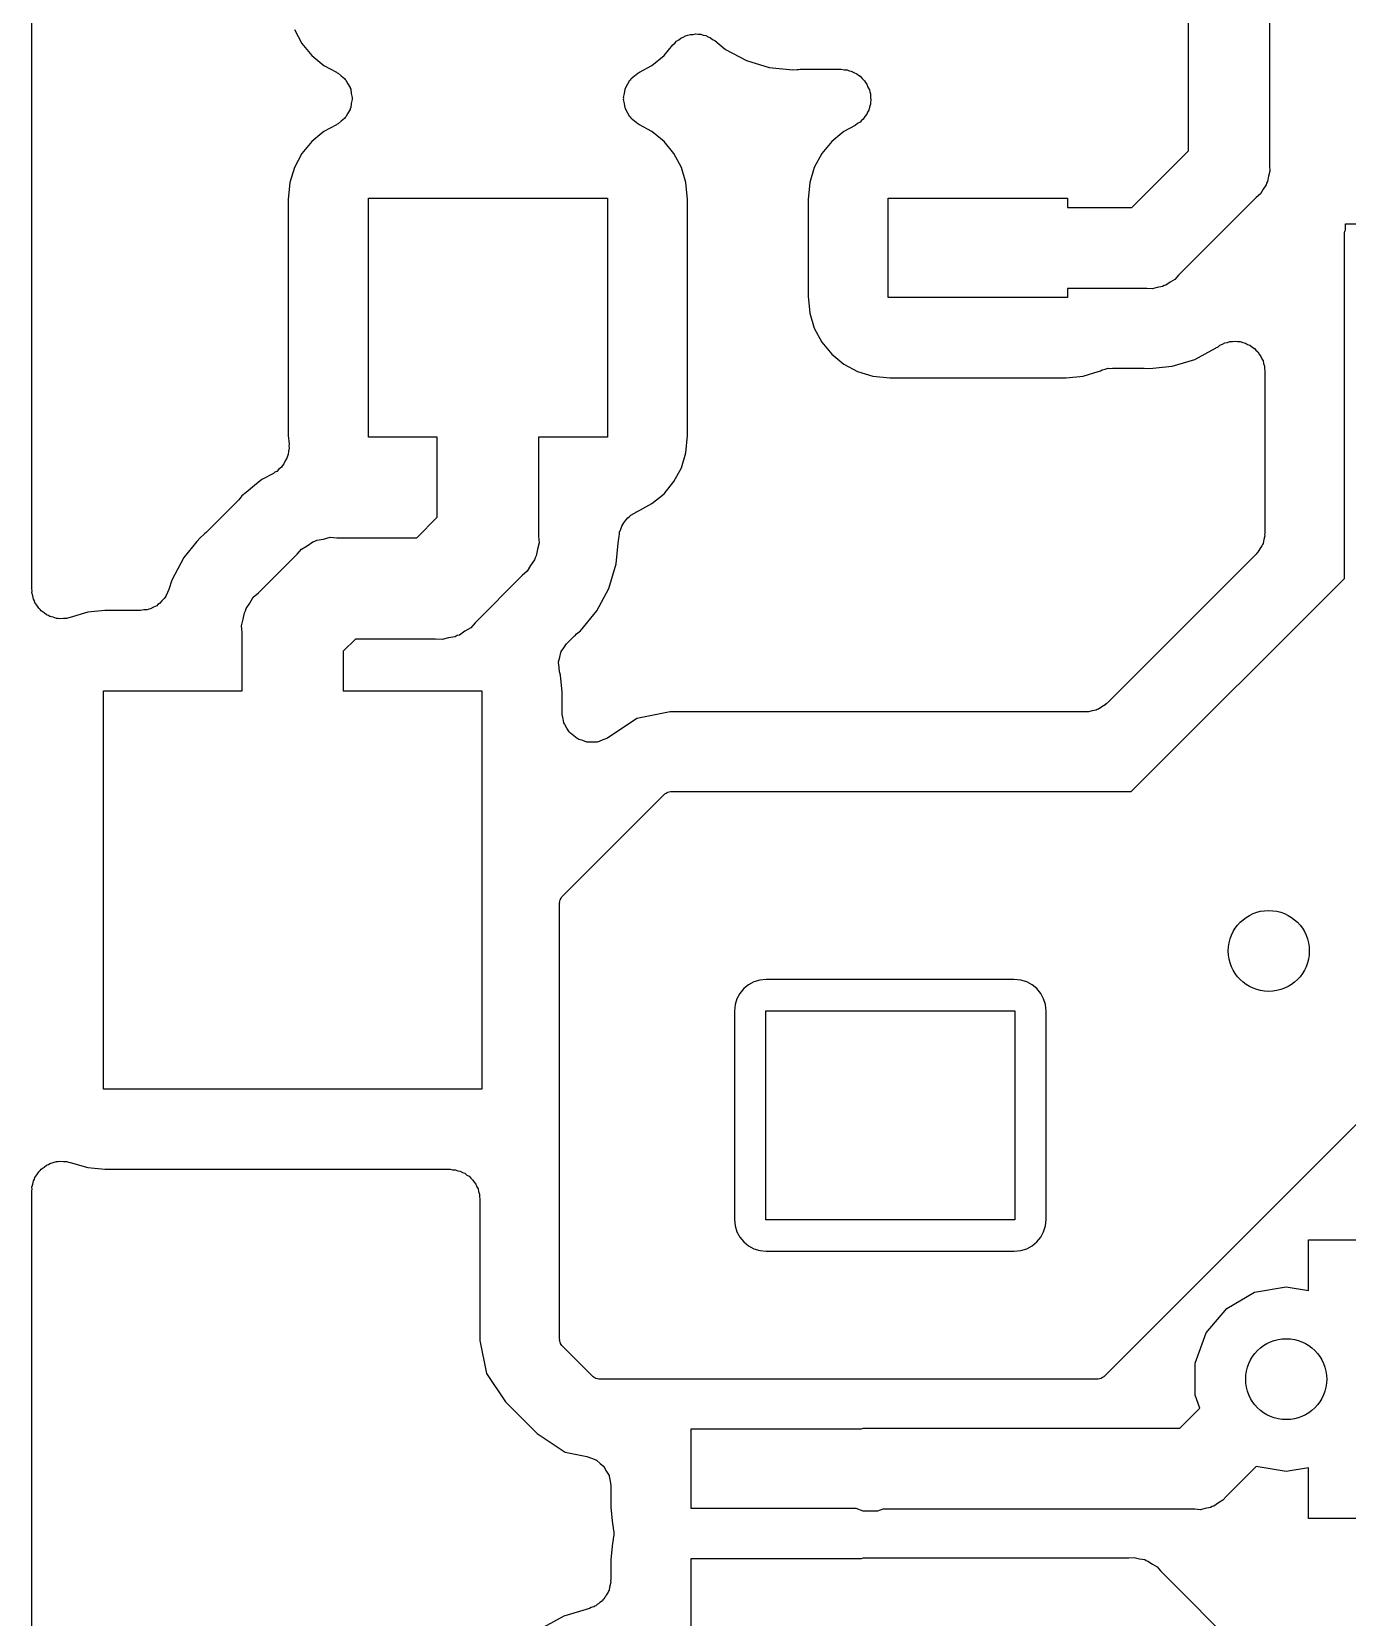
# Model space of a CAD drawing. Extents: x 91 to 190.2, y -113.9 to -59.9.
# Drawn here: x 91.39 to 97.99, y -74.95 to -66.98 of the extents above; entities that cross this region are included whole.
import ezdxf

# ---------------------------------------------------------------- set-up
doc = ezdxf.new("R2010")
doc.units = 0
doc.header["$MEASUREMENT"] = 0
doc.layers.add('BLACK', color=7, linetype='CONTINUOUS')

msp = doc.modelspace()

# ---------------------------------------------------------------- linework, layer by layer
at = {"layer": 'BLACK', "linetype": 'CONTINUOUS'}
for p, q in [((91.39, -69.7827), (91.39, -60.87)), ((97.1968, -67.5822), (97.1968, -66.3233)), ((97.6032, -66.3232), (97.6032, -67.6575)), ((92.7087, -66.9738), (92.7458, -67.0433)), ((94.6265, -67.0318), (94.6378, -67.0252)), ((94.6378, -67.0252), (94.6478, -67.0166)), ((94.6478, -67.0166), (94.6601, -67.012)), ((94.6601, -67.012), (94.6714, -67.0053)), ((94.6714, -67.0053), (94.6843, -67.0029)), ((94.6843, -67.0029), (94.6966, -66.9983)), ((94.6966, -66.9983), (94.7097, -66.9981)), ((94.7097, -66.9981), (94.7226, -66.9957)), ((94.7226, -66.9957), (94.7355, -66.9978)), ((94.7355, -66.9978), (94.7486, -66.9977)), ((94.7486, -66.9977), (94.761, -67.0021)), ((94.761, -67.0021), (94.774, -67.0042)), ((94.774, -67.0042), (94.7854, -67.0106)), ((94.7854, -67.0106), (94.7978, -67.015)), ((94.7978, -67.015), (94.8079, -67.0233)), ((94.8079, -67.0233), (94.8194, -67.0297)), ((92.7458, -67.0433), (92.7958, -67.1042)), ((92.7958, -67.1042), (92.8567, -67.1542)), ((94.5033, -67.1542), (94.5642, -67.1042)), ((94.5642, -67.1042), (94.6083, -67.0505)), ((94.6083, -67.0505), (94.6182, -67.042)), ((94.6182, -67.042), (94.6265, -67.0318)), ((94.8194, -67.0297), (94.8733, -67.074)), ((94.8733, -67.074), (94.978, -67.13)), ((92.8567, -67.1542), (92.9194, -67.1877)), ((92.9194, -67.1877), (92.9233, -67.1908)), ((94.4367, -67.1908), (94.4406, -67.1877)), ((94.4406, -67.1877), (94.5033, -67.1542)), ((94.978, -67.13), (95.0917, -67.1645)), ((95.0917, -67.1645), (95.21, -67.1761)), ((95.21, -67.1761), (95.2323, -67.1739)), ((95.2323, -67.1739), (95.2397, -67.1745)), ((95.2397, -67.1745), (95.247, -67.1732)), ((95.247, -67.1732), (95.4527, -67.1732)), ((95.4527, -67.1732), (95.468, -67.1759)), ((95.468, -67.1759), (95.4836, -67.1764)), ((95.4836, -67.1764), (95.4935, -67.1804)), ((95.4935, -67.1804), (95.504, -67.1822)), ((95.504, -67.1822), (95.5175, -67.19)), ((92.9233, -67.1908), (92.9279, -67.1926)), ((92.9279, -67.1926), (92.9437, -67.2068)), ((92.9437, -67.2068), (92.9604, -67.2199)), ((92.9604, -67.2199), (92.963, -67.2241)), ((92.963, -67.2241), (92.9667, -67.2274)), ((92.9667, -67.2274), (92.9767, -67.2461)), ((92.9767, -67.2461), (92.9879, -67.2641)), ((92.9879, -67.2641), (92.9889, -67.269)), ((94.3711, -67.269), (94.3721, -67.2641)), ((94.3721, -67.2641), (94.3833, -67.2461)), ((94.3833, -67.2461), (94.3933, -67.2274)), ((94.3933, -67.2274), (94.397, -67.2241)), ((94.397, -67.2241), (94.3996, -67.2199)), ((94.3996, -67.2199), (94.4163, -67.2068)), ((94.4163, -67.2068), (94.4321, -67.1926)), ((94.4321, -67.1926), (94.4367, -67.1908)), ((95.5175, -67.19), (95.5319, -67.1958)), ((95.5319, -67.1958), (95.5399, -67.203)), ((95.5399, -67.203), (95.5491, -67.2083)), ((95.5491, -67.2083), (95.5591, -67.2202)), ((95.5591, -67.2202), (95.5707, -67.2306)), ((95.5707, -67.2306), (95.5757, -67.24)), ((95.5757, -67.24), (95.5826, -67.2482)), ((95.5826, -67.2482), (95.5879, -67.2628)), ((95.5879, -67.2628), (95.5953, -67.2765)), ((92.9889, -67.269), (92.9912, -67.2733)), ((92.9912, -67.2733), (92.9942, -67.2943)), ((92.9942, -67.3457), (92.9912, -67.3667)), ((92.9942, -67.2943), (92.9986, -67.3151)), ((92.9986, -67.3249), (92.9942, -67.3457)), ((92.9986, -67.3151), (92.9979, -67.32)), ((92.9979, -67.32), (92.9986, -67.3249)), ((94.3614, -67.3151), (94.3658, -67.2943)), ((94.3621, -67.32), (94.3614, -67.3151)), ((94.3614, -67.3249), (94.3621, -67.32)), ((94.3658, -67.3457), (94.3614, -67.3249)), ((94.3658, -67.2943), (94.3688, -67.2733)), ((94.3688, -67.3667), (94.3658, -67.3457)), ((94.3688, -67.2733), (94.3711, -67.269)), ((95.5953, -67.2765), (95.5968, -67.2871)), ((95.5968, -67.2871), (95.6004, -67.2972)), ((95.6004, -67.2972), (95.6004, -67.3127)), ((95.6004, -67.3127), (95.6026, -67.3281)), ((95.6026, -67.3281), (95.6004, -67.3386)), ((95.6004, -67.3386), (95.6004, -67.3492)), ((92.9604, -67.4201), (92.9437, -67.4332)), ((92.963, -67.4159), (92.9604, -67.4201)), ((92.9667, -67.4126), (92.963, -67.4159)), ((92.9767, -67.3939), (92.9667, -67.4126)), ((92.9879, -67.3759), (92.9767, -67.3939)), ((92.9889, -67.371), (92.9879, -67.3759)), ((92.9912, -67.3667), (92.9889, -67.371)), ((94.3711, -67.371), (94.3688, -67.3667)), ((94.3721, -67.3759), (94.3711, -67.371)), ((94.3833, -67.3939), (94.3721, -67.3759)), ((94.3933, -67.4126), (94.3833, -67.3939)), ((94.397, -67.4159), (94.3933, -67.4126)), ((94.3996, -67.4201), (94.397, -67.4159)), ((94.4163, -67.4332), (94.3996, -67.4201)), ((95.5644, -67.4233), (95.556, -67.4299)), ((95.5726, -67.4101), (95.5644, -67.4233)), ((95.5826, -67.3982), (95.5726, -67.4101)), ((95.5863, -67.3882), (95.5826, -67.3982)), ((95.5919, -67.3791), (95.5863, -67.3882)), ((95.5951, -67.3639), (95.5919, -67.3791)), ((95.6004, -67.3492), (95.5951, -67.3639)), ((92.8567, -67.4858), (92.7958, -67.5358)), ((92.9194, -67.4523), (92.8567, -67.4858)), ((92.9233, -67.4492), (92.9194, -67.4523)), ((92.9279, -67.4474), (92.9233, -67.4492)), ((92.9437, -67.4332), (92.9279, -67.4474)), ((94.4321, -67.4474), (94.4163, -67.4332)), ((94.4367, -67.4492), (94.4321, -67.4474)), ((94.4406, -67.4523), (94.4367, -67.4492)), ((94.5033, -67.4858), (94.4406, -67.4523)), ((94.5642, -67.5358), (94.5033, -67.4858)), ((95.4667, -67.4858), (95.4058, -67.5358)), ((95.5234, -67.4555), (95.4667, -67.4858)), ((95.5356, -67.4459), (95.5234, -67.4555)), ((95.5491, -67.4381), (95.5356, -67.4459)), ((95.556, -67.4299), (95.5491, -67.4381)), ((92.7958, -67.5358), (92.7458, -67.5967)), ((94.6142, -67.5967), (94.5642, -67.5358)), ((95.4058, -67.5358), (95.3558, -67.5967)), ((96.9122, -67.8668), (97.1968, -67.5822)), ((92.7087, -67.6662), (92.6858, -67.7416)), ((92.7458, -67.5967), (92.7087, -67.6662)), ((94.6513, -67.6662), (94.6142, -67.5967)), ((94.6742, -67.7416), (94.6513, -67.6662)), ((95.3187, -67.6662), (95.2958, -67.7416)), ((95.3558, -67.5967), (95.3187, -67.6662)), ((97.6032, -67.6575), (97.6055, -67.6844)), ((92.6858, -67.7416), (92.6773, -67.8274)), ((94.6827, -67.8274), (94.6742, -67.7416)), ((95.2958, -67.7416), (95.2873, -67.8274)), ((97.5894, -67.7448), (97.587, -67.7536)), ((97.5939, -67.737), (97.5894, -67.7448)), ((97.5986, -67.7104), (97.5939, -67.737)), ((97.6055, -67.6844), (97.5986, -67.7104)), ((93.08, -69.02), (93.08, -67.82)), ((93.08, -67.82), (94.28, -67.82)), ((94.28, -67.82), (94.28, -69.02)), ((95.69, -68.32), (95.69, -67.82)), ((95.69, -67.82), (96.59, -67.82)), ((96.59, -67.82), (96.59, -67.8668)), ((97.5374, -67.8163), (97.1464, -68.2074)), ((97.5581, -67.799), (97.5374, -67.8163)), ((97.5715, -67.7757), (97.5581, -67.799)), ((97.587, -67.7536), (97.5715, -67.7757)), ((92.6773, -67.8274), (92.6773, -69.0126)), ((94.6827, -69.0126), (94.6827, -67.8274)), ((95.2873, -67.8274), (95.2873, -68.3126)), ((96.59, -67.8668), (96.9122, -67.8668)), ((97.9823, -67.9872), (97.983, -67.9829)), ((97.983, -67.9829), (97.985, -67.9795)), ((97.985, -67.9795), (97.985, -67.95)), ((97.985, -67.95), (100.015, -67.95)), ((97.98, -68), (97.9808, -67.9957)), ((97.98, -69.7275), (97.98, -68)), ((97.9808, -67.9913), (97.9823, -67.9872)), ((97.9808, -67.9957), (97.9808, -67.9913)), ((97.1464, -68.2074), (97.129, -68.2281)), ((96.9875, -68.2732), (96.59, -68.2732)), ((96.59, -68.2732), (96.59, -68.32)), ((97.0144, -68.2755), (96.9875, -68.2732)), ((97.0404, -68.2686), (97.0144, -68.2755)), ((97.067, -68.2639), (97.0404, -68.2686)), ((97.0748, -68.2594), (97.067, -68.2639)), ((97.0836, -68.257), (97.0748, -68.2594)), ((97.1057, -68.2415), (97.0836, -68.257)), ((97.129, -68.2281), (97.1057, -68.2415)), ((95.2873, -68.3126), (95.2958, -68.3984)), ((96.59, -68.32), (95.69, -68.32)), ((95.2958, -68.3984), (95.3187, -68.4738)), ((95.3187, -68.4738), (95.3558, -68.5433)), ((97.3924, -68.545), (97.404, -68.5408)), ((97.404, -68.5408), (97.4179, -68.5408)), ((97.4179, -68.5408), (97.4316, -68.5385)), ((97.4316, -68.5385), (97.4437, -68.5408)), ((97.4437, -68.5408), (97.456, -68.5408)), ((97.456, -68.5408), (97.4691, -68.5456)), ((95.3558, -68.5433), (95.4058, -68.6042)), ((95.4058, -68.6042), (95.4667, -68.6542)), ((97.2284, -68.63), (97.3331, -68.574)), ((97.3331, -68.574), (97.3348, -68.5726)), ((97.3348, -68.5726), (97.3456, -68.5665)), ((97.3456, -68.5665), (97.355, -68.5586)), ((97.355, -68.5586), (97.3681, -68.5539)), ((97.3681, -68.5539), (97.3802, -68.547)), ((97.3802, -68.547), (97.3924, -68.545)), ((97.4691, -68.5456), (97.4828, -68.5481)), ((97.4828, -68.5481), (97.4934, -68.5544)), ((97.4934, -68.5544), (97.505, -68.5586)), ((97.505, -68.5586), (97.5157, -68.5676)), ((97.5157, -68.5676), (97.5277, -68.5747)), ((97.5277, -68.5747), (97.5355, -68.5842)), ((97.5355, -68.5842), (97.5449, -68.5921)), ((97.5449, -68.5921), (97.5519, -68.6042)), ((97.5519, -68.6042), (97.5607, -68.6149)), ((97.5607, -68.6149), (97.5648, -68.6266)), ((95.4667, -68.6542), (95.5362, -68.6913)), ((95.5362, -68.6913), (95.6116, -68.7142)), ((96.6684, -68.7142), (96.7438, -68.6913)), ((96.7438, -68.6913), (96.7446, -68.6909)), ((96.7446, -68.6909), (96.7548, -68.6876)), ((96.7548, -68.6876), (96.764, -68.6822)), ((96.764, -68.6822), (96.7793, -68.6795)), ((96.7793, -68.6795), (96.7941, -68.6747)), ((96.7941, -68.6747), (96.8048, -68.6751)), ((96.8048, -68.6751), (96.8153, -68.6732)), ((96.8153, -68.6732), (96.9594, -68.6732)), ((96.9594, -68.6732), (96.9667, -68.6745)), ((96.9667, -68.6745), (96.9741, -68.6739)), ((96.9741, -68.6739), (96.9964, -68.6761)), ((96.9964, -68.6761), (97.0187, -68.6739)), ((97.0187, -68.6739), (97.1147, -68.6645)), ((97.1147, -68.6645), (97.2284, -68.63)), ((97.5648, -68.6266), (97.571, -68.6372)), ((97.571, -68.6372), (97.5734, -68.6509)), ((97.5734, -68.6509), (97.578, -68.6641)), ((97.578, -68.6641), (97.5779, -68.6764)), ((97.5779, -68.6764), (97.58, -68.6885)), ((97.58, -68.6885), (97.58, -69.5022)), ((95.6116, -68.7142), (95.6974, -68.7227)), ((95.6974, -68.7227), (96.5826, -68.7227)), ((96.5826, -68.7227), (96.6684, -68.7142)), ((92.6773, -69.0126), (92.6816, -69.0555)), ((94.6742, -69.0984), (94.6827, -69.0126)), ((92.6788, -69.0912), (92.6776, -69.1075)), ((92.6822, -69.0752), (92.6788, -69.0912)), ((92.6816, -69.0555), (92.6808, -69.0654)), ((92.6808, -69.0654), (92.6822, -69.0752)), ((93.426, -69.02), (93.08, -69.02)), ((93.426, -69.4228), (93.426, -69.02)), ((94.28, -69.02), (93.934, -69.02)), ((93.934, -69.02), (93.934, -69.5169)), ((94.6513, -69.1738), (94.6742, -69.0984)), ((92.644, -69.1704), (92.6311, -69.1805)), ((92.6492, -69.162), (92.644, -69.1704)), ((92.6561, -69.1549), (92.6492, -69.162)), ((92.6628, -69.14), (92.6561, -69.1549)), ((92.6715, -69.1261), (92.6628, -69.14)), ((92.6735, -69.1165), (92.6715, -69.1261)), ((92.6776, -69.1075), (92.6735, -69.1165)), ((94.6142, -69.2433), (94.6513, -69.1738)), ((92.5449, -69.2336), (92.508, -69.2639)), ((92.603, -69.2025), (92.5449, -69.2336)), ((92.6108, -69.1964), (92.603, -69.2025)), ((92.6197, -69.1922), (92.6108, -69.1964)), ((92.6311, -69.1805), (92.6197, -69.1922)), ((94.5642, -69.3042), (94.6142, -69.2433)), ((92.4295, -69.3346), (92.4239, -69.3394)), ((92.4453, -69.3153), (92.4295, -69.3346)), ((92.4662, -69.2982), (92.4453, -69.3153)), ((92.508, -69.2639), (92.4662, -69.2982)), ((92.4662, -69.2982), (92.4662, -69.2982)), ((94.5033, -69.3542), (94.5642, -69.3042)), ((92.4196, -69.3455), (92.2655, -69.4996)), ((92.4239, -69.3394), (92.4196, -69.3455)), ((94.3908, -69.419), (94.3975, -69.4118)), ((94.3975, -69.4118), (94.4121, -69.4044)), ((94.4121, -69.4044), (94.4192, -69.3996)), ((94.4192, -69.3996), (94.4208, -69.3983)), ((94.4208, -69.3983), (94.4219, -69.3977)), ((94.4219, -69.3977), (94.4256, -69.3952)), ((94.4256, -69.3952), (94.4276, -69.3947)), ((94.4276, -69.3947), (94.5033, -69.3542)), ((93.3228, -69.526), (93.426, -69.4228)), ((94.3414, -69.4977), (94.3479, -69.4827)), ((94.3479, -69.4827), (94.3523, -69.4669)), ((94.3523, -69.4669), (94.358, -69.4589)), ((94.358, -69.4589), (94.3619, -69.4498)), ((94.3619, -69.4498), (94.3731, -69.4379)), ((94.3731, -69.4379), (94.3826, -69.4246)), ((94.3826, -69.4246), (94.3908, -69.419)), ((92.2195, -69.5446), (92.1536, -69.6249)), ((92.2353, -69.5253), (92.2195, -69.5446)), ((92.2195, -69.5446), (92.2195, -69.5446)), ((92.2546, -69.5095), (92.2353, -69.5253)), ((92.2594, -69.5039), (92.2546, -69.5095)), ((92.2655, -69.4996), (92.2594, -69.5039)), ((92.7442, -69.5824), (92.7734, -69.5656)), ((92.7734, -69.5656), (92.801, -69.5462)), ((92.801, -69.5462), (92.812, -69.5433)), ((92.812, -69.5433), (92.8218, -69.5376)), ((92.8218, -69.5376), (92.855, -69.5318)), ((92.855, -69.5318), (92.8875, -69.5231)), ((92.8875, -69.5231), (92.9211, -69.526)), ((92.9211, -69.526), (93.3228, -69.526)), ((93.9369, -69.5505), (93.9282, -69.583)), ((93.934, -69.5169), (93.9369, -69.5505)), ((94.3245, -69.6562), (94.3347, -69.5528)), ((94.3347, -69.5528), (94.3382, -69.5171)), ((94.3347, -69.5528), (94.3347, -69.5528)), ((94.3382, -69.5171), (94.3409, -69.5076)), ((94.3409, -69.5076), (94.3414, -69.4977)), ((97.5659, -69.5656), (97.5547, -69.5816)), ((97.5677, -69.5592), (97.5659, -69.5656)), ((97.571, -69.5535), (97.5677, -69.5592)), ((97.5744, -69.5342), (97.571, -69.5535)), ((97.5794, -69.5153), (97.5744, -69.5342)), ((97.58, -69.5022), (97.5789, -69.5087)), ((97.5789, -69.5087), (97.5794, -69.5153)), ((92.1536, -69.6249), (92.0929, -69.7385)), ((92.5282, -69.8025), (92.7226, -69.6082)), ((92.7226, -69.6082), (92.7442, -69.5824)), ((93.9138, -69.637), (93.8944, -69.6646)), ((93.9167, -69.626), (93.9138, -69.637)), ((93.9224, -69.6162), (93.9167, -69.626)), ((93.9282, -69.583), (93.9224, -69.6162)), ((94.2871, -69.7795), (94.3245, -69.6562)), ((97.5361, -69.6082), (96.7882, -70.3561)), ((97.5399, -69.6028), (97.5361, -69.6082)), ((97.5449, -69.5986), (97.5399, -69.6028)), ((97.5547, -69.5816), (97.5449, -69.5986)), ((93.8518, -69.7154), (93.6154, -69.9518)), ((93.8776, -69.6938), (93.8518, -69.7154)), ((93.8944, -69.6646), (93.8776, -69.6938)), ((96.9117, -70.7983), (97.9783, -69.7317)), ((97.9783, -69.7317), (97.9798, -69.7299)), ((97.9798, -69.7299), (97.98, -69.7275)), ((91.3916, -69.7916), (91.39, -69.7827)), ((91.3911, -69.8007), (91.3916, -69.7916)), ((91.3961, -69.8171), (91.3911, -69.8007)), ((92.0711, -69.8), (92.0652, -69.8161)), ((92.0789, -69.7846), (92.0711, -69.8)), ((92.0929, -69.7385), (92.0789, -69.7846)), ((92.5024, -69.8242), (92.5282, -69.8025)), ((94.2264, -69.8931), (94.2871, -69.7795)), ((91.399, -69.834), (91.3961, -69.8171)), ((91.4036, -69.8418), (91.399, -69.834)), ((91.4062, -69.8505), (91.4036, -69.8418)), ((91.4165, -69.8642), (91.4062, -69.8505)), ((91.4251, -69.8791), (91.4165, -69.8642)), ((91.432, -69.8849), (91.4251, -69.8791)), ((91.4375, -69.8922), (91.432, -69.8849)), ((91.4518, -69.9016), (91.4375, -69.8922)), ((91.7574, -69.8911), (91.6716, -69.8995)), ((91.9353, -69.8911), (91.7574, -69.8911)), ((91.9522, -69.8881), (91.9353, -69.8911)), ((91.9694, -69.8872), (91.9522, -69.8881)), ((91.9777, -69.8836), (91.9694, -69.8872)), ((91.9866, -69.882), (91.9777, -69.8836)), ((92.0015, -69.8735), (91.9866, -69.882)), ((92.0173, -69.8667), (92.0015, -69.8735)), ((92.0239, -69.8605), (92.0173, -69.8667)), ((92.0317, -69.856), (92.0239, -69.8605)), ((92.0428, -69.8428), (92.0317, -69.856)), ((92.0553, -69.8311), (92.0428, -69.8428)), ((92.0594, -69.823), (92.0553, -69.8311)), ((92.0652, -69.8161), (92.0594, -69.823)), ((92.4576, -69.9018), (92.4633, -69.892)), ((92.4633, -69.892), (92.4662, -69.881)), ((92.4662, -69.881), (92.4856, -69.8534)), ((92.4856, -69.8534), (92.5024, -69.8242)), ((94.1447, -69.9927), (94.2264, -69.8931)), ((91.465, -69.9126), (91.4518, -69.9016)), ((91.4735, -69.9157), (91.465, -69.9126)), ((91.4811, -69.9207), (91.4735, -69.9157)), ((91.4978, -69.9246), (91.4811, -69.9207)), ((91.514, -69.9304), (91.4978, -69.9246)), ((91.523, -69.9304), (91.514, -69.9304)), ((91.5318, -69.9325), (91.523, -69.9304)), ((91.5489, -69.9304), (91.5318, -69.9325)), ((91.566, -69.9304), (91.5489, -69.9304)), ((91.5746, -69.9273), (91.566, -69.9304)), ((91.5835, -69.9262), (91.5746, -69.9273)), ((91.6716, -69.8995), (91.5835, -69.9262)), ((92.4431, -69.9675), (92.4518, -69.935)), ((92.446, -70.0011), (92.4431, -69.9675)), ((92.4518, -69.935), (92.4576, -69.9018)), ((93.6154, -69.9518), (93.5938, -69.9776)), ((92.446, -70.2938), (92.446, -70.0011)), ((93.0152, -70.034), (92.954, -70.0952)), ((93.4169, -70.034), (93.0152, -70.034)), ((93.4505, -70.0369), (93.4169, -70.034)), ((93.483, -70.0282), (93.4505, -70.0369)), ((93.5162, -70.0224), (93.483, -70.0282)), ((93.526, -70.0167), (93.5162, -70.0224)), ((93.537, -70.0138), (93.526, -70.0167)), ((93.5646, -69.9944), (93.537, -70.0138)), ((93.5938, -69.9776), (93.5646, -69.9944)), ((94.0769, -70.0566), (94.0783, -70.0546)), ((94.0783, -70.0546), (94.1145, -70.0184)), ((94.1145, -70.0184), (94.1206, -70.0141)), ((94.1206, -70.0141), (94.1254, -70.0085)), ((94.1254, -70.0085), (94.1447, -69.9927)), ((92.954, -70.0952), (92.954, -70.2938)), ((94.0349, -70.1476), (94.0411, -70.1248)), ((94.0411, -70.1248), (94.0464, -70.1017)), ((94.0464, -70.1017), (94.0478, -70.0997)), ((94.0478, -70.0997), (94.0484, -70.0973)), ((94.0484, -70.0973), (94.062, -70.0779)), ((94.062, -70.0779), (94.0749, -70.0581)), ((94.0749, -70.0581), (94.0769, -70.0566)), ((94.0346, -70.1525), (94.0352, -70.1501)), ((94.0374, -70.1759), (94.0346, -70.1525)), ((94.0352, -70.1501), (94.0349, -70.1476)), ((94.0395, -70.1995), (94.0374, -70.1759)), ((94.0405, -70.2017), (94.0395, -70.1995)), ((94.0408, -70.2042), (94.0405, -70.2017)), ((94.0442, -70.2153), (94.0408, -70.2042)), ((94.0527, -70.3011), (94.0442, -70.2153)), ((91.75, -72.2938), (91.75, -70.2938)), ((91.75, -70.2938), (92.446, -70.2938)), ((92.954, -70.2938), (93.65, -70.2938)), ((93.65, -70.2938), (93.65, -72.2938)), ((94.0527, -70.4034), (94.0527, -70.3011)), ((96.7786, -70.3649), (96.7616, -70.3747)), ((96.7828, -70.3599), (96.7786, -70.3649)), ((96.7882, -70.3561), (96.7828, -70.3599)), ((94.0535, -70.4082), (94.0527, -70.4034)), ((94.053, -70.4132), (94.0535, -70.4082)), ((94.058, -70.4338), (94.053, -70.4132)), ((94.0617, -70.4547), (94.058, -70.4338)), ((94.4281, -70.4332), (94.286, -70.5281)), ((94.5948, -70.4), (94.4281, -70.4332)), ((96.6822, -70.4), (94.5948, -70.4)), ((96.6887, -70.3989), (96.6822, -70.4)), ((96.6953, -70.3994), (96.6887, -70.3989)), ((96.7142, -70.3944), (96.6953, -70.3994)), ((96.7335, -70.391), (96.7142, -70.3944)), ((96.7392, -70.3877), (96.7335, -70.391)), ((96.7456, -70.3859), (96.7392, -70.3877)), ((96.7616, -70.3747), (96.7456, -70.3859)), ((94.0642, -70.459), (94.0617, -70.4547)), ((94.0654, -70.4638), (94.0642, -70.459)), ((94.0771, -70.4814), (94.0654, -70.4638)), ((94.0878, -70.4998), (94.0771, -70.4814)), ((94.0916, -70.503), (94.0878, -70.4998)), ((94.0943, -70.5071), (94.0916, -70.503)), ((94.1114, -70.5196), (94.0943, -70.5071)), ((94.1277, -70.5333), (94.1114, -70.5196)), ((94.2815, -70.5301), (94.2777, -70.5333)), ((94.286, -70.5281), (94.2815, -70.5301)), ((94.1323, -70.535), (94.1277, -70.5333)), ((94.1363, -70.5379), (94.1323, -70.535)), ((94.1567, -70.5438), (94.1363, -70.5379)), ((94.1766, -70.5511), (94.1567, -70.5438)), ((94.1816, -70.5511), (94.1766, -70.5511)), ((94.1863, -70.5525), (94.1816, -70.5511)), ((94.2075, -70.5511), (94.1863, -70.5525)), ((94.2287, -70.5511), (94.2075, -70.5511)), ((94.2334, -70.5494), (94.2287, -70.5511)), ((94.2383, -70.5491), (94.2334, -70.5494)), ((94.2577, -70.5405), (94.2383, -70.5491)), ((94.2777, -70.5333), (94.2577, -70.5405)), ((94.0546, -71.3254), (94.5654, -70.8146)), ((94.5654, -70.8146), (94.5672, -70.8134)), ((94.5672, -70.8134), (94.5686, -70.8117)), ((94.5686, -70.8117), (94.5742, -70.8084)), ((94.5742, -70.8084), (94.5796, -70.8047)), ((94.5796, -70.8047), (94.5817, -70.8041)), ((94.5817, -70.8041), (94.5836, -70.803)), ((94.5836, -70.803), (94.59, -70.8019)), ((94.59, -70.8019), (94.5964, -70.8002)), ((94.5964, -70.8002), (94.5985, -70.8004)), ((94.5985, -70.8004), (94.6007, -70.8)), ((94.6007, -70.8), (96.9075, -70.8)), ((96.9075, -70.8), (96.9099, -70.7998)), ((96.9099, -70.7998), (96.9117, -70.7983)), ((94.0517, -71.3286), (94.0534, -71.3272)), ((94.0534, -71.3272), (94.0546, -71.3254)), ((94.04, -71.3607), (94.0404, -71.3585)), ((94.04, -73.5493), (94.04, -71.3607)), ((94.0402, -71.3564), (94.0419, -71.35)), ((94.0404, -71.3585), (94.0402, -71.3564)), ((94.0419, -71.35), (94.043, -71.3436)), ((94.043, -71.3436), (94.0441, -71.3417)), ((94.0441, -71.3417), (94.0447, -71.3396)), ((94.0447, -71.3396), (94.0484, -71.3342)), ((94.0484, -71.3342), (94.0517, -71.3286)), ((94.9642, -71.7892), (94.9447, -71.8129)), ((94.9879, -71.7697), (94.9642, -71.7892)), ((95.015, -71.7552), (94.9879, -71.7697)), ((95.0444, -71.7463), (95.015, -71.7552)), ((95.0775, -71.743), (95.0444, -71.7463)), ((96.3225, -71.743), (95.0775, -71.743)), ((96.3556, -71.7463), (96.3225, -71.743)), ((96.385, -71.7552), (96.3556, -71.7463)), ((96.4121, -71.7697), (96.385, -71.7552)), ((96.4358, -71.7892), (96.4121, -71.7697)), ((96.4553, -71.8129), (96.4358, -71.7892)), ((94.9213, -71.8694), (94.918, -71.9025)), ((94.9302, -71.84), (94.9213, -71.8694)), ((94.9447, -71.8129), (94.9302, -71.84)), ((96.4698, -71.84), (96.4553, -71.8129)), ((96.4787, -71.8694), (96.4698, -71.84)), ((96.482, -71.9025), (96.4787, -71.8694)), ((94.918, -71.9025), (94.918, -72.9475)), ((95.075, -72.95), (95.075, -71.9)), ((95.075, -71.9), (96.325, -71.9)), ((96.325, -71.9), (96.325, -72.95)), ((96.482, -72.9475), (96.482, -71.9025)), ((98.3454, -72.1646), (96.7746, -73.7354)), ((93.65, -72.2938), (91.75, -72.2938)), ((91.4518, -72.6859), (91.465, -72.6749)), ((91.465, -72.6749), (91.4735, -72.6718)), ((91.4735, -72.6718), (91.4811, -72.6668)), ((91.4811, -72.6668), (91.4978, -72.6629)), ((91.4978, -72.6629), (91.514, -72.6571)), ((91.514, -72.6571), (91.523, -72.6571)), ((91.523, -72.6571), (91.5318, -72.655)), ((91.5318, -72.655), (91.5489, -72.6571)), ((91.5489, -72.6571), (91.566, -72.6571)), ((91.566, -72.6571), (91.5746, -72.6602)), ((91.5746, -72.6602), (91.5835, -72.6613)), ((91.5835, -72.6613), (91.6716, -72.688)), ((91.3961, -72.7704), (91.399, -72.7535)), ((91.399, -72.7535), (91.4036, -72.7457)), ((91.4036, -72.7457), (91.4062, -72.737)), ((91.4062, -72.737), (91.4165, -72.7233)), ((91.4165, -72.7233), (91.4251, -72.7084)), ((91.4251, -72.7084), (91.432, -72.7026)), ((91.432, -72.7026), (91.4375, -72.6953)), ((91.4375, -72.6953), (91.4518, -72.6859)), ((91.6716, -72.688), (91.7574, -72.6964)), ((91.7574, -72.6964), (93.49, -72.6964)), ((93.49, -72.6964), (93.5029, -72.6987)), ((93.5029, -72.6987), (93.516, -72.6987)), ((93.516, -72.6987), (93.5284, -72.7032)), ((93.5284, -72.7032), (93.5413, -72.7055)), ((93.5413, -72.7055), (93.5527, -72.712)), ((93.5527, -72.712), (93.565, -72.7165)), ((93.565, -72.7165), (93.5751, -72.7249)), ((93.5751, -72.7249), (93.5864, -72.7315)), ((93.5864, -72.7315), (93.5949, -72.7416)), ((93.5949, -72.7416), (93.6049, -72.75)), ((93.6049, -72.75), (93.6115, -72.7614)), ((91.39, -72.8048), (91.3916, -72.7959)), ((91.39, -76.8952), (91.39, -72.8048)), ((91.3911, -72.7868), (91.3961, -72.7704)), ((91.3916, -72.7959), (91.3911, -72.7868)), ((93.6115, -72.7614), (93.6199, -72.7714)), ((93.6199, -72.7714), (93.6244, -72.7837)), ((93.6244, -72.7837), (93.631, -72.7951)), ((93.631, -72.7951), (93.6332, -72.808)), ((93.6332, -72.808), (93.6377, -72.8204)), ((93.6377, -72.8204), (93.6377, -72.8335)), ((93.6377, -72.8335), (93.64, -72.8464)), ((93.64, -72.8464), (93.64, -73.5552)), ((94.918, -72.9475), (94.9213, -72.9806)), ((94.9213, -72.9806), (94.9302, -73.01)), ((96.325, -72.95), (95.075, -72.95)), ((96.4698, -73.01), (96.4787, -72.9806)), ((96.4787, -72.9806), (96.482, -72.9475)), ((94.9302, -73.01), (94.9447, -73.0371)), ((94.9447, -73.0371), (94.9642, -73.0608)), ((94.9642, -73.0608), (94.9879, -73.0803)), ((96.4121, -73.0803), (96.4358, -73.0608)), ((96.4358, -73.0608), (96.4553, -73.0371)), ((96.4553, -73.0371), (96.4698, -73.01)), ((97.8, -73.3056), (97.8, -73.05)), ((97.8, -73.05), (98.8, -73.05)), ((94.9879, -73.0803), (95.015, -73.0948)), ((95.015, -73.0948), (95.0444, -73.1037)), ((95.0444, -73.1037), (95.0775, -73.107)), ((95.0775, -73.107), (96.3225, -73.107)), ((96.3225, -73.107), (96.3556, -73.1037)), ((96.3556, -73.1037), (96.385, -73.0948)), ((96.385, -73.0948), (96.4121, -73.0803)), ((97.3891, -73.3944), (97.5287, -73.3137)), ((97.5287, -73.3137), (97.6875, -73.2857)), ((97.6875, -73.2857), (97.8, -73.3056)), ((97.2855, -73.5179), (97.3891, -73.3944)), ((93.64, -73.5552), (93.6732, -73.722)), ((94.0404, -73.5515), (94.04, -73.5493)), ((94.0402, -73.5536), (94.0404, -73.5515)), ((94.0419, -73.56), (94.0402, -73.5536)), ((97.2303, -73.6694), (97.2855, -73.5179)), ((94.043, -73.5664), (94.0419, -73.56)), ((94.0441, -73.5683), (94.043, -73.5664)), ((94.0447, -73.5704), (94.0441, -73.5683)), ((94.0484, -73.5758), (94.0447, -73.5704)), ((94.0517, -73.5814), (94.0484, -73.5758)), ((94.0534, -73.5828), (94.0517, -73.5814)), ((94.0546, -73.5846), (94.0534, -73.5828)), ((94.2054, -73.7354), (94.0546, -73.5846)), ((97.2303, -73.8306), (97.2303, -73.6694)), ((93.6732, -73.722), (93.7676, -73.8633)), ((94.2072, -73.7366), (94.2054, -73.7354)), ((94.2086, -73.7383), (94.2072, -73.7366)), ((94.2142, -73.7416), (94.2086, -73.7383)), ((94.2196, -73.7453), (94.2142, -73.7416)), ((94.2217, -73.7459), (94.2196, -73.7453)), ((94.2236, -73.747), (94.2217, -73.7459)), ((94.23, -73.7481), (94.2236, -73.747)), ((94.2364, -73.7498), (94.23, -73.7481)), ((94.2385, -73.7496), (94.2364, -73.7498)), ((94.2407, -73.75), (94.2385, -73.7496)), ((96.7393, -73.75), (94.2407, -73.75)), ((96.7415, -73.7496), (96.7393, -73.75)), ((96.7436, -73.7498), (96.7415, -73.7496)), ((96.75, -73.7481), (96.7436, -73.7498)), ((96.7564, -73.747), (96.75, -73.7481)), ((96.7583, -73.7459), (96.7564, -73.747)), ((96.7604, -73.7453), (96.7583, -73.7459)), ((96.7658, -73.7416), (96.7604, -73.7453)), ((96.7714, -73.7383), (96.7658, -73.7416)), ((96.7728, -73.7366), (96.7714, -73.7383)), ((96.7746, -73.7354), (96.7728, -73.7366)), ((93.7676, -73.8633), (93.9267, -74.0224)), ((97.2541, -73.896), (97.2303, -73.8306)), ((97.1534, -73.9968), (97.2541, -73.896)), ((93.9267, -74.0224), (94.0681, -74.1168)), ((94.7, -74.4), (94.7, -74)), ((94.7, -74), (95.5554, -74)), ((95.5554, -74), (95.5642, -73.9968)), ((95.5642, -73.9968), (95.5822, -73.9968)), ((95.5822, -73.9968), (95.5822, -73.9968)), ((95.5822, -73.9968), (97.1534, -73.9968)), ((94.0681, -74.1168), (94.1766, -74.1384)), ((94.1766, -74.1384), (94.1994, -74.1473)), ((94.1994, -74.1473), (94.2223, -74.1556)), ((94.2223, -74.1556), (94.2236, -74.1567)), ((94.2236, -74.1567), (94.2252, -74.1573)), ((94.2252, -74.1573), (94.2435, -74.1734)), ((94.2435, -74.1734), (94.2622, -74.1891)), ((94.2622, -74.1891), (94.2631, -74.1906)), ((94.2631, -74.1906), (94.2643, -74.1917)), ((94.2643, -74.1917), (94.2761, -74.2131)), ((97.5372, -74.1877), (97.3875, -74.3374)), ((97.6875, -74.2143), (97.5372, -74.1877)), ((94.2761, -74.2131), (94.2883, -74.2342)), ((94.2883, -74.2342), (94.2886, -74.2359)), ((94.2886, -74.2359), (94.2894, -74.2373)), ((94.2894, -74.2373), (94.2931, -74.2615)), ((94.2931, -74.2615), (94.2973, -74.2855)), ((97.8, -74.1944), (97.6875, -74.2143)), ((97.8, -74.45), (97.8, -74.1944)), ((94.2973, -74.2855), (94.2973, -74.3926)), ((97.3875, -74.3374), (97.3702, -74.3581)), ((94.2973, -74.3926), (94.3058, -74.4784)), ((95.5279, -74.4), (94.7, -74.4)), ((95.5642, -74.4132), (95.5279, -74.4)), ((95.6358, -74.4132), (95.5642, -74.4132)), ((95.6633, -74.4032), (95.6358, -74.4132)), ((97.2287, -74.4032), (95.6633, -74.4032)), ((97.2555, -74.4055), (97.2287, -74.4032)), ((97.2815, -74.3986), (97.2555, -74.4055)), ((97.3081, -74.3939), (97.2815, -74.3986)), ((97.316, -74.3894), (97.3081, -74.3939)), ((97.3247, -74.387), (97.316, -74.3894)), ((97.3468, -74.3715), (97.3247, -74.387)), ((97.3702, -74.3581), (97.3468, -74.3715)), ((94.3058, -74.4784), (94.3067, -74.4815)), ((94.3067, -74.4815), (94.3089, -74.4993)), ((94.3089, -74.4993), (94.3129, -74.5168)), ((98.8, -74.45), (97.8, -74.45)), ((94.3058, -74.5716), (94.2973, -74.6574)), ((94.3067, -74.5685), (94.3058, -74.5716)), ((94.3089, -74.5507), (94.3067, -74.5685)), ((94.3129, -74.5332), (94.3089, -74.5507)), ((94.3129, -74.5168), (94.312, -74.525)), ((94.312, -74.525), (94.3129, -74.5332)), ((94.2973, -74.6574), (94.2973, -74.7576)), ((94.7, -75.05), (94.7, -74.65)), ((94.7, -74.65), (95.5554, -74.65)), ((95.5554, -74.65), (95.5642, -74.6468)), ((95.5642, -74.6468), (95.5822, -74.6468)), ((95.5822, -74.6468), (95.5822, -74.6468)), ((95.5822, -74.6468), (96.8975, -74.6468)), ((96.8975, -74.6468), (96.9244, -74.6445)), ((96.9244, -74.6445), (96.9504, -74.6514)), ((96.9504, -74.6514), (96.977, -74.6561)), ((96.977, -74.6561), (96.9848, -74.6606)), ((96.9848, -74.6606), (96.9936, -74.663)), ((96.9936, -74.663), (97.0157, -74.6785)), ((97.0157, -74.6785), (97.039, -74.6919)), ((97.039, -74.6919), (97.0564, -74.7126)), ((97.0564, -74.7126), (97.7374, -75.3936)), ((94.284, -74.8195), (94.2739, -74.8342)), ((94.2854, -74.8139), (94.284, -74.8195)), ((94.2883, -74.8089), (94.2854, -74.8139)), ((94.2908, -74.7946), (94.2883, -74.8089)), ((94.292, -74.7918), (94.2908, -74.7946)), ((94.2923, -74.787), (94.292, -74.7918)), ((94.2969, -74.769), (94.2923, -74.787)), ((94.2973, -74.7576), (94.2963, -74.7633)), ((94.2963, -74.7633), (94.2969, -74.769)), ((94.1895, -74.9012), (94.0616, -74.94)), ((94.1986, -74.8966), (94.1895, -74.9012)), ((94.2122, -74.8928), (94.1986, -74.8966)), ((94.2169, -74.8894), (94.2122, -74.8928)), ((94.2223, -74.8875), (94.2169, -74.8894)), ((94.231, -74.8802), (94.2223, -74.8875)), ((94.236, -74.8777), (94.231, -74.8802)), ((94.2414, -74.8719), (94.236, -74.8777)), ((94.2545, -74.8625), (94.2414, -74.8719)), ((94.2578, -74.8577), (94.2545, -74.8625)), ((94.2622, -74.854), (94.2578, -74.8577)), ((94.2688, -74.8426), (94.2622, -74.854)), ((94.2716, -74.8397), (94.2688, -74.8426)), ((94.2739, -74.8342), (94.2716, -74.8397)), ((94.0616, -74.94), (93.9569, -74.996))]:
    msp.add_line(p, q, dxfattribs=at)
at = {"layer": 'BLACK'}
for centre in [(97.6, -71.6), (97.6875, -73.75)]:
    msp.add_circle(centre, 0.2032, dxfattribs=at)

doc.saveas('drawing.dxf')
